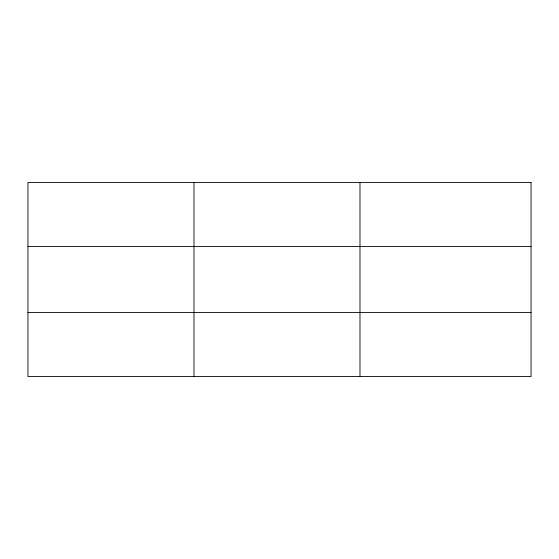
<?xml version="1.0" encoding="UTF-8"?>
<svg xmlns="http://www.w3.org/2000/svg" width="559" height="559" viewBox="0 0 559 559"><rect width="100%" height="100%" fill="white"/><g stroke="black" fill="none" stroke-linecap="round" stroke-linejoin="round"><path stroke-width="0.84" d="M193.973 182.458L193.973 376.542M359.996 182.458L359.996 376.542M27.95 246.505L531.05 246.505M27.95 312.495L531.05 312.495M531.05 182.458L531.05 376.542L27.95 376.542L27.95 182.458L531.05 182.458"/></g></svg>
